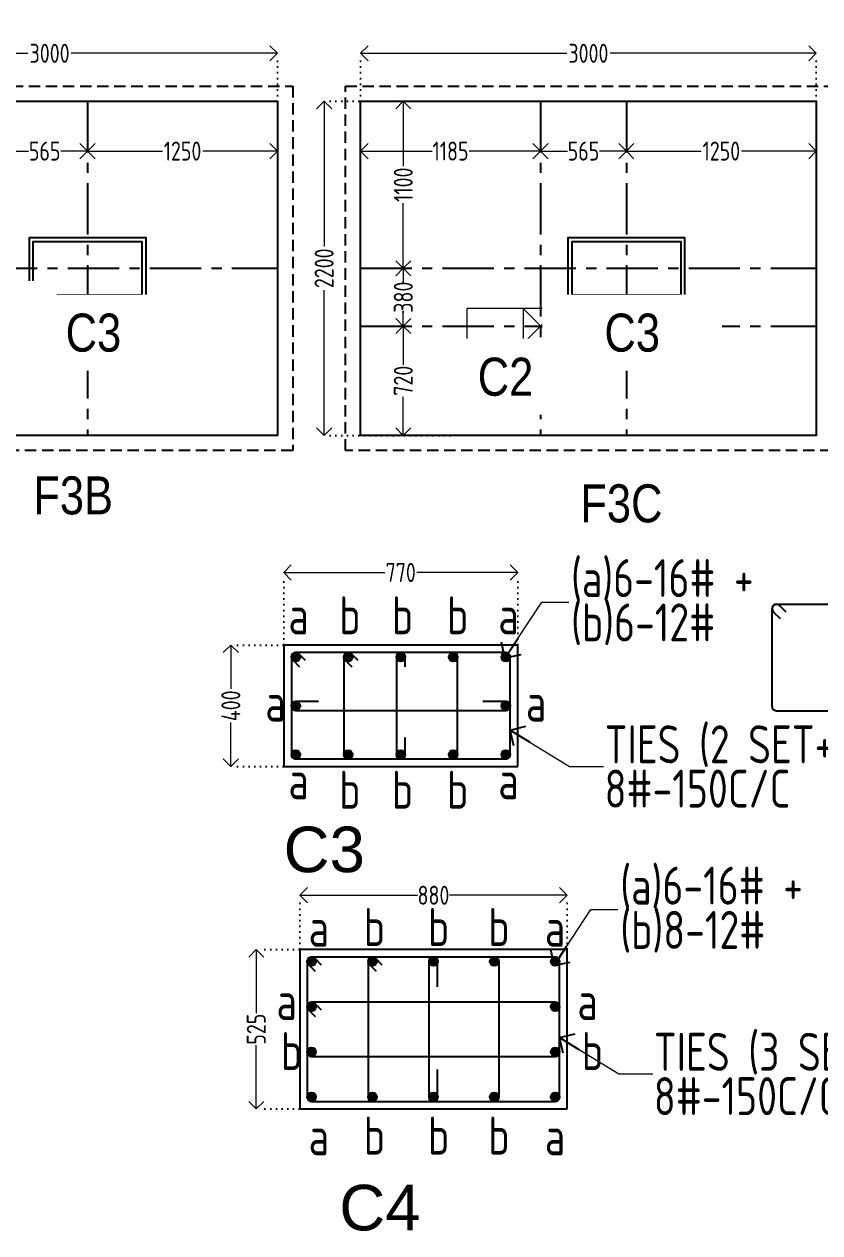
# Model space of a CAD drawing. Header units: inches. Extents: x -605 to 2991212, y -2872845 to 0.
# Drawn here: x 2389849 to 2400323, y -2144953 to -2129042 of the extents above; entities that cross this region are included whole.
import ezdxf
from ezdxf import colors
from ezdxf.entities.mleader import LeaderData, LeaderLine
from ezdxf.math import Vec2, Vec3

# ---------------------------------------------------------------- set-up
doc = ezdxf.new("R2010")
doc.units = ezdxf.units.IN
doc.header["$LTSCALE"] = 600
doc.header["$MEASUREMENT"] = 0
for name, pattern in [('CENTER', [2, 1.25, -0.25, 0.25, -0.25]), ('DASHED2', [0.375, 0.25, -0.125]), ('DOT2', [0.125, 0, -0.125])]:
    doc.linetypes.add(name, pattern=pattern)
for name, color, linetype, lineweight in [('PV_TEXT_ROMANS', 7, 'Continuous', 0), ('rDIMension', 1, 'Continuous', 18), ('rRCC 2', 40, 'Continuous', 15), ('rREINF 1', 1, 'Continuous', 25), ('rREINF 2', 4, 'Continuous', 25)]:
    doc.layers.add(name, color=color, linetype=linetype, lineweight=lineweight)
doc.layers.add('SnT-CENTER2', color=8, linetype='CENTER')
doc.styles.add('DIM', font='geniso.shx', dxfattribs={"width": 0.85})
doc.styles.add('J.P', font='ARIALN.TTF')
doc.styles.get("Standard").update_dxf_attribs({"font": 'arial.ttf'})
doc.styles.add('TEXT3', font='geniso.shx')
doc.dimstyles.new('ST-150', dxfattribs={"dimscale": 75, "dimtxt": 3, "dimasz": 2, "dimexe": 0.18, "dimexo": 0.0625, "dimgap": 0.2, "dimtad": 0, "dimdec": 0, "dimlfac": 2, "dimzin": 0, "dimdsep": 46, "dimtxsty": 'DIM', "dimblk": 'OPEN90', "dimcen": 0.09, "dimclrd": 256, "dimclrt": 7, "dimadec": 0, "dimazin": 0, "dimtfac": 1, "dimtdec": 0, "dimtofl": 0, "dimtmove": 0, "dimatfit": 3, "dimldrblk": 'OPEN90', "dimfxl": 1, "dimtolj": 1, "dimtzin": 0, "dimlwd": -1, "dimarcsym": 0})
doc.dimstyles.new('ST-25', dxfattribs={"dimscale": 100, "dimtxt": 2.5, "dimasz": 2, "dimexe": 0.18, "dimexo": 0.0625, "dimgap": 0.2, "dimtad": 0, "dimdec": 0, "dimlfac": 0.25, "dimzin": 0, "dimdsep": 46, "dimtxsty": 'DIM', "dimblk": 'OPEN90', "dimcen": 0.09, "dimclrd": 256, "dimclrt": 7, "dimadec": 0, "dimazin": 0, "dimtfac": 1, "dimtdec": 0, "dimtofl": 0, "dimtmove": 0, "dimatfit": 3, "dimldrblk": 'OPEN90', "dimfxl": 1, "dimtolj": 1, "dimtzin": 0, "dimlwd": -1, "dimarcsym": 0})
doc.dimstyles.new('ST-50', dxfattribs={"dimscale": 100, "dimtxt": 2.5, "dimasz": 2, "dimexe": 0.18, "dimexo": 0.0625, "dimgap": 0.2, "dimtad": 0, "dimdec": 0, "dimlfac": 0.5, "dimzin": 0, "dimdsep": 46, "dimtxsty": 'DIM', "dimblk": 'OPEN90', "dimcen": 0.09, "dimclrd": 256, "dimclrt": 7, "dimadec": 0, "dimazin": 0, "dimtfac": 1, "dimtdec": 0, "dimtofl": 0, "dimtmove": 0, "dimatfit": 3, "dimldrblk": 'OPEN90', "dimfxl": 1, "dimtolj": 1, "dimtzin": 0, "dimlwd": -1, "dimarcsym": 0})

# ---------------------------------------------------------------- blocks, each defined once
blk = doc.blocks.new('_Open90')
at = {"color": 0, "linetype": 'ByBlock', "lineweight": -2}
for p, q in [((0, 0), (-1, 0)), ((-0.5, 0.5), (0, 0)), ((0, 0), (-0.5, -0.5))]:
    blk.add_line(p, q, dxfattribs=at)
blk = doc.blocks.new('*D436')
at = {"layer": 'Defpoints', "color": 0, "linetype": 'ByBlock'}
for p in [(2389554, -2130419), (2390684, -2130713), (2390684, -2130713)]:
    blk.add_point(p, dxfattribs=at)
at = {"layer": 'rDIMension', "color": 0, "linetype": 'DOT2', "lineweight": -2}
for p, q in [((2389554, -2130425), (2389554, -2130731)), ((2390684, -2130720), (2390684, -2130731))]:
    blk.add_line(p, q, dxfattribs=at)
at = {"layer": 'rDIMension', "linetype": 'ByBlock'}
for p, q in [((2389754, -2130713), (2389908, -2130713)), ((2390484, -2130713), (2390331, -2130713))]:
    blk.add_line(p, q, dxfattribs=at)
at = {"layer": 'rDIMension', "linetype": 'ByBlock', "xscale": 200, "yscale": 200, "zscale": 200, "rotation": 180}
blk.add_blockref('_Open90', (2389554, -2130713), dxfattribs=at)
at = {"layer": 'rDIMension', "linetype": 'ByBlock', "xscale": 200, "yscale": 200, "zscale": 200}
blk.add_blockref('_Open90', (2390684, -2130713), dxfattribs=at)
at = {"layer": 'rDIMension', "color": 7, "linetype": 'ByBlock', "insert": (2390119, -2130713), "char_height": 250, "attachment_point": 5, "style": 'DIM'}
blk.add_mtext('\\A1;565', dxfattribs=at)
blk = doc.blocks.new('*D437')
at = {"layer": 'Defpoints', "color": 0, "linetype": 'ByBlock'}
for p in [(2390684, -2130713), (2393184, -2130713), (2393184, -2130713)]:
    blk.add_point(p, dxfattribs=at)
at = {"layer": 'rDIMension', "color": 0, "linetype": 'DOT2', "lineweight": -2}
for p, q in [((2390684, -2130707), (2390684, -2130695)), ((2393184, -2130707), (2393184, -2130695))]:
    blk.add_line(p, q, dxfattribs=at)
at = {"layer": 'rDIMension', "linetype": 'ByBlock'}
for p, q in [((2390884, -2130713), (2391670, -2130713)), ((2392984, -2130713), (2392199, -2130713))]:
    blk.add_line(p, q, dxfattribs=at)
at = {"layer": 'rDIMension', "linetype": 'ByBlock', "xscale": 200, "yscale": 200, "zscale": 200, "rotation": 180}
blk.add_blockref('_Open90', (2390684, -2130713), dxfattribs=at)
at = {"layer": 'rDIMension', "linetype": 'ByBlock', "xscale": 200, "yscale": 200, "zscale": 200}
blk.add_blockref('_Open90', (2393184, -2130713), dxfattribs=at)
at = {"layer": 'rDIMension', "color": 7, "linetype": 'ByBlock', "insert": (2391934, -2130713), "char_height": 250, "attachment_point": 5, "style": 'DIM'}
blk.add_mtext('\\A1;1250', dxfattribs=at)
blk = doc.blocks.new('*D440')
at = {"layer": 'Defpoints', "color": 0, "linetype": 'ByBlock'}
for p in [(2394277, -2130419), (2396647, -2130419), (2396647, -2130713)]:
    blk.add_point(p, dxfattribs=at)
at = {"layer": 'rDIMension', "color": 0, "linetype": 'DOT2', "lineweight": -2}
for p, q in [((2394277, -2130425), (2394277, -2130731)), ((2396647, -2130425), (2396647, -2130731))]:
    blk.add_line(p, q, dxfattribs=at)
at = {"layer": 'rDIMension', "linetype": 'ByBlock'}
for p, q in [((2394477, -2130713), (2395219, -2130713)), ((2396447, -2130713), (2395705, -2130713))]:
    blk.add_line(p, q, dxfattribs=at)
at = {"layer": 'rDIMension', "linetype": 'ByBlock', "xscale": 200, "yscale": 200, "zscale": 200, "rotation": 180}
blk.add_blockref('_Open90', (2394277, -2130713), dxfattribs=at)
at = {"layer": 'rDIMension', "linetype": 'ByBlock', "xscale": 200, "yscale": 200, "zscale": 200}
blk.add_blockref('_Open90', (2396647, -2130713), dxfattribs=at)
at = {"layer": 'rDIMension', "color": 7, "linetype": 'ByBlock', "insert": (2395462, -2130713), "char_height": 250, "attachment_point": 5, "style": 'DIM'}
blk.add_mtext('\\A1;1185', dxfattribs=at)
blk = doc.blocks.new('*D441')
at = {"layer": 'Defpoints', "color": 0, "linetype": 'ByBlock'}
for p in [(2396647, -2130419), (2397777, -2130713), (2397777, -2130713)]:
    blk.add_point(p, dxfattribs=at)
at = {"layer": 'rDIMension', "color": 0, "linetype": 'DOT2', "lineweight": -2}
for p, q in [((2396647, -2130425), (2396647, -2130731)), ((2397777, -2130720), (2397777, -2130731))]:
    blk.add_line(p, q, dxfattribs=at)
at = {"layer": 'rDIMension', "linetype": 'ByBlock'}
for p, q in [((2396847, -2130713), (2397001, -2130713)), ((2397577, -2130713), (2397423, -2130713))]:
    blk.add_line(p, q, dxfattribs=at)
at = {"layer": 'rDIMension', "linetype": 'ByBlock', "xscale": 200, "yscale": 200, "zscale": 200, "rotation": 180}
blk.add_blockref('_Open90', (2396647, -2130713), dxfattribs=at)
at = {"layer": 'rDIMension', "linetype": 'ByBlock', "xscale": 200, "yscale": 200, "zscale": 200}
blk.add_blockref('_Open90', (2397777, -2130713), dxfattribs=at)
at = {"layer": 'rDIMension', "color": 7, "linetype": 'ByBlock', "insert": (2397212, -2130713), "char_height": 250, "attachment_point": 5, "style": 'DIM'}
blk.add_mtext('\\A1;565', dxfattribs=at)
blk = doc.blocks.new('*D442')
at = {"layer": 'Defpoints', "color": 0, "linetype": 'ByBlock'}
for p in [(2397777, -2130713), (2400277, -2130713), (2400277, -2130713)]:
    blk.add_point(p, dxfattribs=at)
at = {"layer": 'rDIMension', "color": 0, "linetype": 'DOT2', "lineweight": -2}
for p, q in [((2397777, -2130707), (2397777, -2130695)), ((2400277, -2130707), (2400277, -2130695))]:
    blk.add_line(p, q, dxfattribs=at)
at = {"layer": 'rDIMension', "linetype": 'ByBlock'}
for p, q in [((2397977, -2130713), (2398763, -2130713)), ((2400077, -2130713), (2399292, -2130713))]:
    blk.add_line(p, q, dxfattribs=at)
at = {"layer": 'rDIMension', "linetype": 'ByBlock', "xscale": 200, "yscale": 200, "zscale": 200, "rotation": 180}
blk.add_blockref('_Open90', (2397777, -2130713), dxfattribs=at)
at = {"layer": 'rDIMension', "linetype": 'ByBlock', "xscale": 200, "yscale": 200, "zscale": 200}
blk.add_blockref('_Open90', (2400277, -2130713), dxfattribs=at)
at = {"layer": 'rDIMension', "color": 7, "linetype": 'ByBlock', "insert": (2399027, -2130713), "char_height": 250, "attachment_point": 5, "style": 'DIM'}
blk.add_mtext('\\A1;1250', dxfattribs=at)
blk = doc.blocks.new('*D443')
at = {"layer": 'Defpoints', "color": 0, "linetype": 'ByBlock'}
for p in [(2394727, -2130056), (2394727, -2132256), (2394840, -2132256)]:
    blk.add_point(p, dxfattribs=at)
at = {"layer": 'rDIMension', "color": 0, "linetype": 'DOT2', "lineweight": -2}
for p, q in [((2394733, -2130056), (2394858, -2130056)), ((2394733, -2132256), (2394858, -2132256))]:
    blk.add_line(p, q, dxfattribs=at)
at = {"layer": 'rDIMension', "linetype": 'ByBlock'}
for p, q in [((2394840, -2130256), (2394840, -2130913)), ((2394840, -2132056), (2394840, -2131400))]:
    blk.add_line(p, q, dxfattribs=at)
at = {"layer": 'rDIMension', "linetype": 'ByBlock', "xscale": 200, "yscale": 200, "zscale": 200}
for p, rotation in [((2394840, -2130056), 90), ((2394840, -2132256), 270)]:
    blk.add_blockref('_Open90', p, dxfattribs=dict(at, rotation=rotation))
at = {"layer": 'rDIMension', "color": 7, "linetype": 'ByBlock', "insert": (2394840, -2131156), "char_height": 250, "attachment_point": 5, "rotation": 90, "style": 'DIM'}
blk.add_mtext('\\A1;1100', dxfattribs=at)
blk = doc.blocks.new('*D444')
at = {"layer": 'Defpoints', "color": 0, "linetype": 'ByBlock'}
for p in [(2394727, -2132256), (2394840, -2133016), (2394840, -2133016)]:
    blk.add_point(p, dxfattribs=at)
at = {"layer": 'rDIMension', "color": 0, "linetype": 'DOT2', "lineweight": -2}
for p, q in [((2394733, -2132256), (2394858, -2132256)), ((2394846, -2133016), (2394858, -2133016))]:
    blk.add_line(p, q, dxfattribs=at)
at = {"layer": 'rDIMension', "linetype": 'ByBlock'}
for p, q in [((2394840, -2132456), (2394840, -2132425)), ((2394840, -2132816), (2394840, -2132848))]:
    blk.add_line(p, q, dxfattribs=at)
at = {"layer": 'rDIMension', "linetype": 'ByBlock', "xscale": 200, "yscale": 200, "zscale": 200}
for p, rotation in [((2394840, -2132256), 90), ((2394840, -2133016), 270)]:
    blk.add_blockref('_Open90', p, dxfattribs=dict(at, rotation=rotation))
at = {"layer": 'rDIMension', "color": 7, "linetype": 'ByBlock', "insert": (2394840, -2132636), "char_height": 250, "attachment_point": 5, "rotation": 90, "style": 'DIM'}
blk.add_mtext('\\A1;380', dxfattribs=at)
blk = doc.blocks.new('*D445')
at = {"layer": 'Defpoints', "color": 0, "linetype": 'ByBlock'}
for p in [(2394840, -2133016), (2394840, -2134456), (2394850, -2134456)]:
    blk.add_point(p, dxfattribs=at)
at = {"layer": 'rDIMension', "color": 0, "linetype": 'DOT2', "lineweight": -2}
for p, q in [((2394834, -2133016), (2394822, -2133016)), ((2394844, -2134456), (2394822, -2134456))]:
    blk.add_line(p, q, dxfattribs=at)
at = {"layer": 'rDIMension', "linetype": 'ByBlock'}
for p, q in [((2394840, -2133216), (2394840, -2133525)), ((2394840, -2134256), (2394840, -2133948))]:
    blk.add_line(p, q, dxfattribs=at)
at = {"layer": 'rDIMension', "linetype": 'ByBlock', "xscale": 200, "yscale": 200, "zscale": 200}
for p, rotation in [((2394840, -2133016), 90), ((2394840, -2134456), 270)]:
    blk.add_blockref('_Open90', p, dxfattribs=dict(at, rotation=rotation))
at = {"layer": 'rDIMension', "color": 7, "linetype": 'ByBlock', "insert": (2394840, -2133736), "char_height": 250, "attachment_point": 5, "rotation": 90, "style": 'DIM'}
blk.add_mtext('\\A1;720', dxfattribs=at)
blk = doc.blocks.new('*D495')
at = {"layer": 'Defpoints', "color": 0, "linetype": 'ByBlock'}
for p in [(2393266, -2136260), (2393266, -2137215), (2396346, -2137215)]:
    blk.add_point(p, dxfattribs=at)
at = {"layer": 'rDIMension', "color": 0, "linetype": 'DOT2', "lineweight": -2}
for p, q in [((2393266, -2137209), (2393266, -2136242)), ((2396346, -2137209), (2396346, -2136242))]:
    blk.add_line(p, q, dxfattribs=at)
at = {"layer": 'rDIMension'}
for p, q in [((2393466, -2136260), (2394595, -2136260)), ((2396146, -2136260), (2395018, -2136260))]:
    blk.add_line(p, q, dxfattribs=at)
at = {"layer": 'rDIMension', "linetype": 'ByBlock', "xscale": 200, "yscale": 200, "zscale": 200, "rotation": 180}
blk.add_blockref('_Open90', (2393266, -2136260), dxfattribs=at)
at = {"layer": 'rDIMension', "linetype": 'ByBlock', "xscale": 200, "yscale": 200, "zscale": 200}
blk.add_blockref('_Open90', (2396346, -2136260), dxfattribs=at)
at = {"layer": 'rDIMension', "color": 7, "linetype": 'ByBlock', "insert": (2394806, -2136260), "char_height": 250, "attachment_point": 5, "style": 'DIM'}
blk.add_mtext('\\A1;770', dxfattribs=at)
blk = doc.blocks.new('*D496')
at = {"layer": 'Defpoints', "color": 0, "linetype": 'ByBlock'}
for p in [(2393266, -2137215), (2392570, -2138815), (2393266, -2138815)]:
    blk.add_point(p, dxfattribs=at)
at = {"layer": 'rDIMension', "color": 0, "linetype": 'DOT2', "lineweight": -2}
for p, q in [((2393260, -2137215), (2392552, -2137215)), ((2393260, -2138815), (2392552, -2138815))]:
    blk.add_line(p, q, dxfattribs=at)
at = {"layer": 'rDIMension'}
for p, q in [((2392570, -2137415), (2392570, -2137793)), ((2392570, -2138615), (2392570, -2138237))]:
    blk.add_line(p, q, dxfattribs=at)
at = {"layer": 'rDIMension', "linetype": 'ByBlock', "xscale": 200, "yscale": 200, "zscale": 200}
for p, rotation in [((2392570, -2137215), 90), ((2392570, -2138815), 270)]:
    blk.add_blockref('_Open90', p, dxfattribs=dict(at, rotation=rotation))
at = {"layer": 'rDIMension', "color": 7, "linetype": 'ByBlock', "insert": (2392570, -2138015), "char_height": 250, "attachment_point": 5, "rotation": 90, "style": 'DIM'}
blk.add_mtext('\\A1;400', dxfattribs=at)
blk = doc.blocks.new('*D497')
at = {"layer": 'Defpoints', "color": 0, "linetype": 'ByBlock'}
for p in [(2396997, -2140509), (2393477, -2141222), (2396997, -2141222)]:
    blk.add_point(p, dxfattribs=at)
at = {"layer": 'rDIMension', "color": 0, "linetype": 'DOT2', "lineweight": -2}
for p, q in [((2393477, -2141216), (2393477, -2140491)), ((2396997, -2141216), (2396997, -2140491))]:
    blk.add_line(p, q, dxfattribs=at)
at = {"layer": 'rDIMension'}
for p, q in [((2393677, -2140509), (2395025, -2140509)), ((2396797, -2140509), (2395448, -2140509))]:
    blk.add_line(p, q, dxfattribs=at)
at = {"layer": 'rDIMension', "linetype": 'ByBlock', "xscale": 200, "yscale": 200, "zscale": 200, "rotation": 180}
blk.add_blockref('_Open90', (2393477, -2140509), dxfattribs=at)
at = {"layer": 'rDIMension', "linetype": 'ByBlock', "xscale": 200, "yscale": 200, "zscale": 200}
blk.add_blockref('_Open90', (2396997, -2140509), dxfattribs=at)
at = {"layer": 'rDIMension', "color": 7, "linetype": 'ByBlock', "insert": (2395237, -2140509), "char_height": 250, "attachment_point": 5, "style": 'DIM'}
blk.add_mtext('\\A1;880', dxfattribs=at)
blk = doc.blocks.new('*D498')
at = {"layer": 'Defpoints', "color": 0, "linetype": 'ByBlock'}
for p in [(2393477, -2141222), (2392905, -2143322), (2393477, -2143322)]:
    blk.add_point(p, dxfattribs=at)
at = {"layer": 'rDIMension', "color": 0, "linetype": 'DOT2', "lineweight": -2}
for p, q in [((2393470, -2141222), (2392887, -2141222)), ((2393470, -2143322), (2392887, -2143322))]:
    blk.add_line(p, q, dxfattribs=at)
at = {"layer": 'rDIMension'}
for p, q in [((2392905, -2141422), (2392905, -2142061)), ((2392905, -2143122), (2392905, -2142483))]:
    blk.add_line(p, q, dxfattribs=at)
at = {"layer": 'rDIMension', "linetype": 'ByBlock', "xscale": 200, "yscale": 200, "zscale": 200}
for p, rotation in [((2392905, -2141222), 90), ((2392905, -2143322), 270)]:
    blk.add_blockref('_Open90', p, dxfattribs=dict(at, rotation=rotation))
at = {"layer": 'rDIMension', "color": 7, "linetype": 'ByBlock', "insert": (2392905, -2142272), "char_height": 250, "attachment_point": 5, "rotation": 90, "style": 'DIM'}
blk.add_mtext('\\A1;525', dxfattribs=at)
blk = doc.blocks.new('*D524')
at = {"layer": 'Defpoints', "color": 0, "linetype": 'ByBlock'}
for p in [(2393184, -2129426), (2387184, -2130212), (2393184, -2130212)]:
    blk.add_point(p, dxfattribs=at)
at = {"layer": 'rDIMension', "color": 0, "linetype": 'DOT2', "lineweight": -2}
for p, q in [((2387184, -2130206), (2387184, -2129408)), ((2393184, -2130206), (2393184, -2129408))]:
    blk.add_line(p, q, dxfattribs=at)
at = {"layer": 'rDIMension', "linetype": 'ByBlock'}
for p, q in [((2387384, -2129426), (2389899, -2129426)), ((2392984, -2129426), (2390470, -2129426))]:
    blk.add_line(p, q, dxfattribs=at)
at = {"layer": 'rDIMension', "linetype": 'ByBlock', "xscale": 200, "yscale": 200, "zscale": 200, "rotation": 180}
blk.add_blockref('_Open90', (2387184, -2129426), dxfattribs=at)
at = {"layer": 'rDIMension', "linetype": 'ByBlock', "xscale": 200, "yscale": 200, "zscale": 200}
blk.add_blockref('_Open90', (2393184, -2129426), dxfattribs=at)
at = {"layer": 'rDIMension', "color": 7, "linetype": 'ByBlock', "insert": (2390184, -2129426), "char_height": 250, "attachment_point": 5, "style": 'DIM'}
blk.add_mtext('\\A1;3000', dxfattribs=at)
blk = doc.blocks.new('*D526')
at = {"layer": 'Defpoints', "color": 0, "linetype": 'ByBlock'}
for p in [(2400277, -2129426), (2394277, -2130212), (2400277, -2130212)]:
    blk.add_point(p, dxfattribs=at)
at = {"layer": 'rDIMension', "color": 0, "linetype": 'DOT2', "lineweight": -2}
for p, q in [((2394277, -2130206), (2394277, -2129408)), ((2400277, -2130206), (2400277, -2129408))]:
    blk.add_line(p, q, dxfattribs=at)
at = {"layer": 'rDIMension', "linetype": 'ByBlock'}
for p, q in [((2394477, -2129426), (2396991, -2129426)), ((2400077, -2129426), (2397563, -2129426))]:
    blk.add_line(p, q, dxfattribs=at)
at = {"layer": 'rDIMension', "linetype": 'ByBlock', "xscale": 200, "yscale": 200, "zscale": 200, "rotation": 180}
blk.add_blockref('_Open90', (2394277, -2129426), dxfattribs=at)
at = {"layer": 'rDIMension', "linetype": 'ByBlock', "xscale": 200, "yscale": 200, "zscale": 200}
blk.add_blockref('_Open90', (2400277, -2129426), dxfattribs=at)
at = {"layer": 'rDIMension', "color": 7, "linetype": 'ByBlock', "insert": (2397277, -2129426), "char_height": 250, "attachment_point": 5, "style": 'DIM'}
blk.add_mtext('\\A1;3000', dxfattribs=at)
blk = doc.blocks.new('*D527')
at = {"layer": 'Defpoints', "color": 0, "linetype": 'ByBlock'}
for p in [(2395462, -2130056), (2393798, -2134456), (2395462, -2134456)]:
    blk.add_point(p, dxfattribs=at)
at = {"layer": 'rDIMension', "color": 0, "linetype": 'DOT2', "lineweight": -2}
for p, q in [((2395456, -2130056), (2393780, -2130056)), ((2395456, -2134456), (2393780, -2134456))]:
    blk.add_line(p, q, dxfattribs=at)
at = {"layer": 'rDIMension', "linetype": 'ByBlock'}
for p, q in [((2393798, -2130256), (2393798, -2131971)), ((2393798, -2134256), (2393798, -2132542))]:
    blk.add_line(p, q, dxfattribs=at)
at = {"layer": 'rDIMension', "linetype": 'ByBlock', "xscale": 200, "yscale": 200, "zscale": 200}
for p, rotation in [((2393798, -2130056), 90), ((2393798, -2134456), 270)]:
    blk.add_blockref('_Open90', p, dxfattribs=dict(at, rotation=rotation))
at = {"layer": 'rDIMension', "color": 7, "linetype": 'ByBlock', "insert": (2393798, -2132256), "char_height": 250, "attachment_point": 5, "rotation": 90, "style": 'DIM'}
blk.add_mtext('\\A1;2200', dxfattribs=at)
blk = doc.blocks.new('_DotBlank')
at = {"color": 0, "linetype": 'ByBlock', "lineweight": -2}
blk.add_line((-0.5, 0), (-1, 0), dxfattribs=at)
blk.add_circle((0, 0), 0.5, dxfattribs=at)

msp = doc.modelspace()

# ---------------------------------------------------------------- hatches: boundary and pattern name
at = {"layer": 'rREINF 2'}
h = msp.add_hatch(color=256, dxfattribs=at)
h.dxf.hatch_style = 1
h.paths.add_polyline_path([(2393481.6, -2137372.5, 1), (2393366.3, -2137372.5, 1)])
h = msp.add_hatch(color=256, dxfattribs=at)
h.dxf.hatch_style = 1
h.paths.add_polyline_path([(2394172.9, -2137372.5, 1), (2394057.6, -2137372.5, 1)])
h = msp.add_hatch(color=256, dxfattribs=at)
h.dxf.hatch_style = 1
h.paths.add_polyline_path([(2394864.1, -2137372.5, 1), (2394748.8, -2137372.5, 1)])
h = msp.add_hatch(color=256, dxfattribs=at)
h.dxf.hatch_style = 1
h.paths.add_polyline_path([(2395555.2, -2137372.5, 1), (2395439.9, -2137372.5, 1)])
h = msp.add_hatch(color=256, dxfattribs=at)
h.dxf.hatch_style = 1
h.paths.add_polyline_path([(2396246.3, -2137372.5, 1), (2396131, -2137372.5, 1)])
h = msp.add_hatch(color=256, dxfattribs=at)
h.dxf.hatch_style = 1
h.paths.add_polyline_path([(2393481.6, -2138014.8, -1), (2393366.3, -2138014.8, -1)])
h = msp.add_hatch(color=256, dxfattribs=at)
h.dxf.hatch_style = 1
h.paths.add_polyline_path([(2396246.3, -2138012.5, 1), (2396131, -2138012.5, 1)])
h = msp.add_hatch(color=256, dxfattribs=at)
h.dxf.hatch_style = 1
h.paths.add_polyline_path([(2393481.6, -2138657.2, -1), (2393366.3, -2138657.2, -1)])
h = msp.add_hatch(color=256, dxfattribs=at)
h.dxf.hatch_style = 1
h.paths.add_polyline_path([(2394172.9, -2138657.2, -1), (2394057.6, -2138657.2, -1)])
h = msp.add_hatch(color=256, dxfattribs=at)
h.dxf.hatch_style = 1
h.paths.add_polyline_path([(2394864.1, -2138657.2, -1), (2394748.8, -2138657.2, -1)])
h = msp.add_hatch(color=256, dxfattribs=at)
h.dxf.hatch_style = 1
h.paths.add_polyline_path([(2395555.2, -2138657.2, -1), (2395439.9, -2138657.2, -1)])
h = msp.add_hatch(color=256, dxfattribs=at)
h.dxf.hatch_style = 1
h.paths.add_polyline_path([(2396246.3, -2138657.2, -1), (2396131, -2138657.2, -1)])
h = msp.add_hatch(color=256, dxfattribs=at)
h.dxf.hatch_style = 1
h.paths.add_polyline_path([(2393690.3, -2141380.9, 1), (2393575, -2141380.9, 1)])
h = msp.add_hatch(color=256, dxfattribs=at)
h.dxf.hatch_style = 1
h.paths.add_polyline_path([(2394493.1, -2141379.7, 1), (2394377.8, -2141379.7, 1)])
h = msp.add_hatch(color=256, dxfattribs=at)
h.dxf.hatch_style = 1
h.paths.add_polyline_path([(2395294.2, -2141379.7, 1), (2395178.9, -2141379.7, 1)])
h = msp.add_hatch(color=256, dxfattribs=at)
h.dxf.hatch_style = 1
h.paths.add_polyline_path([(2396095.4, -2141380.3, 1), (2395980.1, -2141380.3, 1)])
h = msp.add_hatch(color=256, dxfattribs=at)
h.dxf.hatch_style = 1
h.paths.add_polyline_path([(2396896.6, -2141380.9, 1), (2396781.3, -2141380.9, 1)])
h = msp.add_hatch(color=256, dxfattribs=at)
h.dxf.hatch_style = 1
h.paths.add_polyline_path([(2393690.3, -2141975.6, 1), (2393575, -2141975.6, 1)])
h = msp.add_hatch(color=256, dxfattribs=at)
h.dxf.hatch_style = 1
h.paths.add_polyline_path([(2396782.9, -2141975.6, -1), (2396898.2, -2141975.6, -1)])
h = msp.add_hatch(color=256, dxfattribs=at)
h.dxf.hatch_style = 1
h.paths.add_polyline_path([(2393690.3, -2142570.3, 1), (2393575, -2142570.3, 1)])
h = msp.add_hatch(color=256, dxfattribs=at)
h.dxf.hatch_style = 1
h.paths.add_polyline_path([(2396782.9, -2142570.3, -1), (2396898.2, -2142570.3, -1)])
h = msp.add_hatch(color=256, dxfattribs=at)
h.dxf.hatch_style = 1
h.paths.add_polyline_path([(2393690.3, -2143165, 1), (2393575, -2143165, 1)])
h = msp.add_hatch(color=256, dxfattribs=at)
h.dxf.hatch_style = 1
h.paths.add_polyline_path([(2394493.1, -2143163.8, 1), (2394377.8, -2143163.8, 1)])
h = msp.add_hatch(color=256, dxfattribs=at)
h.dxf.hatch_style = 1
h.paths.add_polyline_path([(2395294.2, -2143163.8, 1), (2395178.9, -2143163.8, 1)])
h = msp.add_hatch(color=256, dxfattribs=at)
h.dxf.hatch_style = 1
h.paths.add_polyline_path([(2396095.4, -2143164.4, 1), (2395980.1, -2143164.4, 1)])
h = msp.add_hatch(color=256, dxfattribs=at)
h.dxf.hatch_style = 1
h.paths.add_polyline_path([(2396896.6, -2143165, 1), (2396781.3, -2143165, 1)])

# ---------------------------------------------------------------- linework, layer by layer
at = {"color": 7, "linetype": 'DASHED2'}
for points in [[(2386984.3, -2129856.3), (2393384.3, -2129856.3), (2393384.3, -2134656.3), (2386984.3, -2134656.3)], [(2394077.1, -2129856.3), (2400477.1, -2129856.3), (2400477.1, -2134656.3), (2394077.1, -2134656.3)]]:
    msp.add_lwpolyline(points, close=True, dxfattribs=at)
at = {"color": 1, "linetype": 'ByBlock'}
for points in [[(2387184.3, -2130056.3), (2393184.3, -2130056.3), (2393184.3, -2134456.3), (2387184.3, -2134456.3)], [(2394277.1, -2130056.3), (2400277.1, -2130056.3), (2400277.1, -2134456.3), (2394277.1, -2134456.3)]]:
    msp.add_lwpolyline(points, close=True, dxfattribs=at)
at = {"color": 6, "linetype": 'ByBlock'}
for points in [[(2391454.3, -2132656.3), (2391454.3, -2131856.3), (2389914.3, -2131856.3), (2389914.3, -2132656.3)], [(2398547.1, -2132656.3), (2398547.1, -2131856.3), (2397007.1, -2131856.3), (2397007.1, -2132656.3)], [(2396346.3, -2138814.8), (2396346.3, -2137214.8), (2393266.3, -2137214.8), (2393266.3, -2138814.8)], [(2396996.6, -2143322.1), (2396996.6, -2141222.1), (2393476.6, -2141222.1), (2393476.6, -2143322.1)]]:
    msp.add_lwpolyline(points, close=True, dxfattribs=at)
at = {"color": 3, "linetype": 'ByBlock'}
for points in [[(2391404.3, -2132606.3), (2391404.3, -2131906.3), (2389964.3, -2131906.3), (2389964.3, -2132606.3)], [(2398497.1, -2132606.3), (2398497.1, -2131906.3), (2397057.1, -2131906.3), (2397057.1, -2132606.3)]]:
    msp.add_lwpolyline(points, close=True, dxfattribs=at)
at = {"layer": 'rRCC 2', "color": 6}
for p, q in [((2396877.1, -2132786.3), (2396417.1, -2133246.3)), ((2396877.1, -2133246.3), (2396417.1, -2132786.3))]:
    msp.add_line(p, q, dxfattribs=at)
for points in [[(2396877.1, -2133246.3), (2396877.1, -2132786.3), (2395677.1, -2132786.3), (2395677.1, -2133246.3)], [(2396877.1, -2132786.3), (2396417.1, -2132786.3), (2396417.1, -2133246.3), (2396877.1, -2133246.3)]]:
    msp.add_lwpolyline(points, close=True, dxfattribs=at)
at = {"layer": 'rREINF 1'}
for points in [[(2402572.5, -2138019.5), (2402572.5, -2136739.5, 0.4142136), (2402512.5, -2136679.5), (2399752.5, -2136679.5, 0.4142136), (2399692.5, -2136739.5), (2399692.5, -2138019.5, 0.4142136), (2399752.5, -2138079.5), (2402512.5, -2138079.5, 0.4142136)], [(2396246.3, -2138654.8), (2396246.3, -2137374.8, 0.4142136), (2396186.3, -2137314.8), (2393426.3, -2137314.8, 0.4142136), (2393366.3, -2137374.8), (2393366.3, -2138654.8, 0.4142136), (2393426.3, -2138714.8), (2396186.3, -2138714.8, 0.4142136)], [(2395555.2, -2138654.8), (2395555.2, -2137374.8, 0.4142136), (2395495.2, -2137314.8), (2394116.2, -2137314.8, 0.4142136), (2394056.2, -2137374.8), (2394056.2, -2138654.8, 0.4142136), (2394116.2, -2138714.8), (2395495.2, -2138714.8, 0.4142136)], [(2396896.6, -2143162.1), (2396896.6, -2141382.1, 0.4142136), (2396836.6, -2141322.1), (2393636.6, -2141322.1, 0.4142136), (2393576.6, -2141382.1), (2393576.6, -2143162.1, 0.4142136), (2393636.6, -2143222.1), (2396836.6, -2143222.1, 0.4142136)], [(2396100.3, -2143162.1), (2396100.3, -2141382.1, 0.4142136), (2396040.3, -2141322.1), (2394436.1, -2141322.1, 0.4142136), (2394376.1, -2141382.1), (2394376.1, -2143162.1, 0.4142136), (2394436.1, -2143222.1), (2396040.3, -2143222.1, 0.4142136)], [(2396896.6, -2142571.8), (2396896.6, -2141977.8, 0.4142136), (2396836.6, -2141917.8), (2393636.6, -2141917.8, 0.4142136), (2393576.6, -2141977.8), (2393576.6, -2142571.8, 0.4142136), (2393636.6, -2142631.8), (2396836.6, -2142631.8, 0.4142136)]]:
    msp.add_lwpolyline(points, format="xyb", close=True, dxfattribs=at)
for points in [[(2399880.6, -2136783.3), (2399792.5, -2136695.2, 1), (2399711, -2136776.8), (2399799.1, -2136864.9)], [(2393554.5, -2137418.7), (2393466.3, -2137330.6, 1), (2393384.8, -2137412.1), (2393472.9, -2137500.3)], [(2394245.8, -2137419), (2394157.7, -2137330.8, 1), (2394076.1, -2137412.4), (2394164.2, -2137500.5)], [(2394864.5, -2137501.2), (2394864.5, -2137371.4, 1), (2394749.2, -2137371.4), (2394749.2, -2138655.6, 1), (2394864.5, -2138655.6), (2394864.5, -2138431.7)], [(2393725, -2137959.6), (2393420.5, -2137959.6, 1), (2393420.5, -2138074.9), (2396193.2, -2138074.9, 1), (2396193.2, -2137959.6), (2395888.6, -2137959.6)], [(2393763.1, -2141427.1), (2393675, -2141339, 1), (2393593.5, -2141420.5), (2393681.6, -2141508.6)], [(2394562.7, -2141427.1), (2394474.6, -2141339, 1), (2394393, -2141420.5), (2394481.1, -2141508.6)], [(2395291.5, -2141712.3), (2395291.5, -2141378, 1), (2395176.2, -2141378), (2395176.2, -2143168.8, 1), (2395291.5, -2143168.8), (2395291.5, -2142803.6)], [(2393763.1, -2142022.8), (2393675, -2141934.6, 1), (2393593.5, -2142016.2), (2393681.6, -2142104.3)]]:
    msp.add_lwpolyline(points, format="xyb", dxfattribs=at)
at = {"layer": 'rREINF 2'}
for centre in [(2393424, -2137372.5), (2394115.2, -2137372.5), (2394806.5, -2137372.5), (2395497.6, -2137372.5), (2396188.6, -2137372.5), (2393424, -2138014.8), (2396188.6, -2138012.5), (2393424, -2138657.2), (2394115.2, -2138657.2), (2394806.5, -2138657.2), (2395497.6, -2138657.2), (2396188.6, -2138657.2), (2393632.6, -2141380.9), (2394435.4, -2141379.7), (2395236.6, -2141379.7), (2396037.8, -2141380.3), (2396838.9, -2141380.9), (2393632.6, -2141975.6), (2396840.5, -2141975.6), (2393632.6, -2142570.3), (2396840.5, -2142570.3), (2393632.6, -2143165), (2394435.4, -2143163.8), (2395236.6, -2143163.8), (2396037.8, -2143164.4), (2396838.9, -2143165)]:
    msp.add_circle(centre, 57.7, dxfattribs=at)
at = {"layer": 'SnT-CENTER2', "color": 8, "ltscale": 0.9}
for points in [[(2390684.3, -2130056.3), (2390684.3, -2134456.3)], [(2396647.1, -2130056.3), (2396647.1, -2134456.3)], [(2397777.1, -2130056.3), (2397777.1, -2134456.3)], [(2387184.3, -2132256.3), (2393184.3, -2132256.3)], [(2394277.1, -2132256.3), (2400277.1, -2132256.3)], [(2394277.1, -2133016.3), (2400277.1, -2133016.3)]]:
    msp.add_lwpolyline(points, dxfattribs=at)

# ---------------------------------------------------------------- texts
at = {"layer": 'PV_TEXT_ROMANS', "char_height": 500, "width": 1863.784, "attachment_point": 1, "style": 'J.P', "bg_fill": 2}
for s, insert in [('\\pxqc;F3B', (2389562.2, -2134995.3)), ('\\pxqc;F3C', (2396779, -2135099.9))]:
    msp.add_mtext(s, dxfattribs=dict(at, insert=insert))
at = {"layer": 'rDIMension', "color": 7, "char_height": 500, "width": 2863.587, "attachment_point": 4, "line_spacing_factor": 0.7, "style": 'DIM'}
for s, insert in [('\\A1;(a)6-16# +\\P(b)6-12# ', (2397048.3, -2136650.6)), ('\\A1;(a)6-16# +\\P(b)8-12# ', (2397696.2, -2140698.6))]:
    msp.add_mtext(s, dxfattribs=dict(at, insert=insert))
at = {"layer": 'rDIMension', "color": 7, "char_height": 500, "attachment_point": 4, "line_spacing_factor": 0.7, "style": 'DIM'}
for s, insert in [('\\A1;b', (2393995.5, -2136823.9)), ('\\A1;b', (2394688.7, -2136823.9)), ('\\A1;b', (2395415.3, -2136823.9)), ('\\A1;a', (2393327.1, -2136823.9)), ('\\A1;a', (2396090.5, -2136823.9)), ('\\A1;a', (2393023, -2137972)), ('\\A1;a', (2396453.1, -2137972)), ('\\A1;TIES (2 SET+ 2 LINK)\\P8#-150C/C', (2397490.2, -2138813.7)), ('\\A1;a', (2393327.1, -2138994.8)), ('\\A1;b', (2393995.5, -2139121.1)), ('\\A1;b', (2394688.7, -2139121.1)), ('\\A1;b', (2395415.3, -2139121.1)), ('\\A1;a', (2396090.5, -2138994.8)), ('\\A1;b', (2394319.2, -2140927.9)), ('\\A1;b', (2395163.5, -2140927.9)), ('\\A1;b', (2395957.8, -2140927.9)), ('\\A1;a', (2393593.2, -2140936.2)), ('\\A1;a', (2396702.7, -2140936.2)), ('\\A1;a', (2393170.1, -2141900.9)), ('\\A1;a', (2397131.2, -2141900.9)), ('\\A1;TIES (3 SET+ 1 LINK)\\P8#-150C/C', (2398138.1, -2142861.7)), ('\\A1;b', (2393228, -2142560.1)), ('\\A1;b', (2397189.1, -2142560.1)), ('\\A1;b', (2394319.2, -2143673.3)), ('\\A1;b', (2395163.5, -2143673.3)), ('\\A1;b', (2395957.8, -2143673.3)), ('\\A1;a', (2393593.2, -2143681.5)), ('\\A1;a', (2396702.7, -2143681.5))]:
    msp.add_mtext(s, dxfattribs=dict(at, insert=insert))
at = {"layer": 'rRCC 2'}
for s, p in [('C3', (2393264.2, -2140205.6)), ('C4', (2393997.6, -2144920.7))]:
    msp.add_text(s, height=600, dxfattribs=at).set_placement(p)

# ---------------------------------------------------------------- dimensions: what is measured, and where the dimension line sits
at = {"layer": 'rDIMension', "color": 8, "linetype": 'ByBlock'}
for base, p1, p2, override, picture, middle in [((2393184.3, -2129425.9), (2387184.3, -2130212.3), (2393184.3, -2130212.3), {"dimblk": 'Open90', "dimtmove": 1}, '*D524', (2390184.3, -2129425.9)), ((2400277.1, -2129425.9), (2394277.1, -2130212.3), (2400277.1, -2130212.3), {"dimblk": 'Open90', "dimtmove": 1}, '*D526', (2397277.1, -2129425.9)), ((2390684.3, -2130713.3), (2389554.3, -2130419.1), (2390684.3, -2130713.3), {"dimtmove": 1}, '*D436', (2390119.3, -2130713.3)), ((2396647.1, -2130713.3), (2394277.1, -2130419.1), (2396647.1, -2130419.1), {"dimtmove": 1}, '*D440', (2395462.1, -2130713.3)), ((2397777.1, -2130713.3), (2396647.1, -2130419.1), (2397777.1, -2130713.3), {"dimtmove": 1}, '*D441', (2397212.1, -2130713.3)), ((2393184.3, -2130713.3), (2390684.3, -2130713.3), (2393184.3, -2130713.3), {"dimtmove": 1}, '*D437', (2391934.3, -2130713.3)), ((2400277.1, -2130713.3), (2397777.1, -2130713.3), (2400277.1, -2130713.3), {"dimtmove": 1}, '*D442', (2399027.1, -2130713.3))]:
    dim = msp.add_linear_dim(base=base, p1=p1, p2=p2, dimstyle='ST-50', override=override, dxfattribs=at)
    dim.commit()
    dim.dimension.update_dxf_attribs({"geometry": picture, "text_midpoint": middle})
for base, p1, p2, picture, middle in [((2394840.2, -2132256.3), (2394727.1, -2130056.3), (2394727.1, -2132256.3), '*D443', (2394840.2, -2131156.3)), ((2394840.2, -2134456.3), (2394840.2, -2133016.3), (2394849.9, -2134456.3), '*D445', (2394840.2, -2133736.3))]:
    dim = msp.add_linear_dim(base=base, p1=p1, p2=p2, angle=90, dimstyle='ST-50', override={"dimtmove": 1}, dxfattribs=at)
    dim.commit()
    dim.dimension.update_dxf_attribs({"geometry": picture, "text_midpoint": middle})
dim = msp.add_linear_dim(base=(2394840.2, -2133016.3), p1=(2394727.1, -2132256.3), p2=(2394840.2, -2133016.3), angle=90, dimstyle='ST-50', override={"dimtmove": 1}, dxfattribs=at)
dim.commit()
dim.dimension.update_dxf_attribs({"geometry": '*D444', "text_midpoint": (2394840.2, -2132636.3), "dimtype": 160})
at = {"layer": 'rDIMension'}
for base, p1, p2, picture, middle in [((2393266.3, -2136259.7), (2396346.3, -2137214.8), (2393266.3, -2137214.8), '*D495', (2394806.3, -2136259.7)), ((2396996.6, -2140509.4), (2393476.6, -2141222.1), (2396996.6, -2141222.1), '*D497', (2395236.6, -2140509.4))]:
    dim = msp.add_linear_dim(base=base, p1=p1, p2=p2, dimstyle='ST-25', dxfattribs=at)
    dim.commit()
    dim.dimension.update_dxf_attribs({"geometry": picture, "text_midpoint": middle})
for base, p1, p2, picture, middle in [((2392570.1, -2138814.8), (2393266.3, -2137214.8), (2393266.3, -2138814.8), '*D496', (2392570.1, -2138014.8)), ((2392904.8, -2143322.1), (2393476.6, -2141222.1), (2393476.6, -2143322.1), '*D498', (2392904.8, -2142272.1))]:
    dim = msp.add_linear_dim(base=base, p1=p1, p2=p2, angle=90, dimstyle='ST-25', dxfattribs=at)
    dim.commit()
    dim.dimension.update_dxf_attribs({"geometry": picture, "text_midpoint": middle})

# ---------------------------------------------------------------- leaders
at = {"layer": 'rRCC 2', "annotation_type": 0, "has_hookline": 1, "hookline_direction": 0}
for points in [[(2396177.5, -2137387.3), (2396662.8, -2136650.6), (2397018.3, -2136650.6)], [(2396825.4, -2141435.3), (2397310.7, -2140698.6), (2397666.2, -2140698.6)]]:
    msp.add_leader(points, dimstyle='ST-150', override={"dimasz": 4}, dxfattribs=at)
for points, text_width in [([(2396246.7, -2138334.5), (2397028.1, -2138813.7), (2397475.2, -2138813.7)], 4974.5), ([(2396894.6, -2142382.4), (2397676, -2142861.7), (2398123.1, -2142861.7)], 4889.5)]:
    msp.add_leader(points, dimstyle='ST-150', override={"dimasz": 4}, dxfattribs=dict(at, text_width=text_width))

# ---------------------------------------------------------------- next in the draw order: texts
at = {"layer": 'PV_TEXT_ROMANS', "char_height": 500, "width": 1863.784, "attachment_point": 1, "style": 'J.P', "bg_fill": 2}
for insert in [(2389828.8, -2132852.6), (2396921.7, -2132852.6)]:
    msp.add_mtext('\\pxqc;C3', dxfattribs=dict(at, insert=insert))

# ---------------------------------------------------------------- next in the draw order: texts
for insert in [(2388161.1, -2132672.9), (2395254, -2133432.9)]:
    msp.add_mtext('\\pxqc;C2', dxfattribs=dict(at, insert=insert))

# ---------------------------------------------------------------- next in the draw order: dimensions: what is measured, and where the dimension line sits
at = {"layer": 'rDIMension', "color": 8, "linetype": 'ByBlock'}
dim = msp.add_linear_dim(base=(2393797.8, -2134456.3), p1=(2395462.1, -2130056.3), p2=(2395462.1, -2134456.3), angle=90, dimstyle='ST-50', override={"dimblk": 'Open90', "dimtmove": 1}, dxfattribs=at)
dim.commit()
dim.dimension.update_dxf_attribs({"geometry": '*D527', "text_midpoint": (2393797.8, -2132256.3)})

# ---------------------------------------------------------------- next in the draw order: leaders
at = {"layer": 'rRCC 2', "color": 7}
ml = msp.add_multileader_mtext('Standard', dxfattribs=at)
ml.set_content('\\A1;\\W0.85;(a)4-12# ', color=7, style='TEXT3')
ml.set_leader_properties(color=256, linetype='ByLayer', lineweight=-1)
ml.set_arrow_properties(name='DOTBLANK')
ml.build(insert=Vec2(0, 0))
ml.multileader.update_dxf_attribs({"text_top_attachment_type": 0, "text_bottom_attachment_type": 0, "dogleg_length": 7.47, "arrow_head_size": 187.5, "scale": 75})
ctx = ml.context
ctx.base_point, ctx.scale, ctx.char_height, ctx.arrow_head_size, ctx.landing_gap_size, ctx.plane_origin = Vec3(2449102.6, -2386705.8), 75, 250, 187.5, 6.75, Vec3(2444752.6, -2386753.7)
ctx.text_align_type = 2
notes = []
notes.append((ctx, [(0, (0, 0, 0), (0, 0), (1, 0), 1, [])]))
ctx.mtext.insert, ctx.mtext.alignment, ctx.mtext.flow_direction = Vec3(2450129.2, -2386574.5), 3, 5
ml = msp.add_multileader_mtext('Standard', dxfattribs=at)
ml.set_content('\\A1;\\W0.85;(a)4-12# ', color=7, style='TEXT3')
ml.set_leader_properties(color=256, linetype='ByLayer', lineweight=-1)
ml.set_arrow_properties(name='DOTBLANK')
ml.build(insert=Vec2(0, 0))
ml.multileader.update_dxf_attribs({"text_top_attachment_type": 0, "text_bottom_attachment_type": 0, "dogleg_length": 7.47, "arrow_head_size": 187.5, "scale": 75})
ctx = ml.context
ctx.base_point, ctx.scale, ctx.char_height, ctx.arrow_head_size, ctx.landing_gap_size, ctx.plane_origin = Vec3(2474235.5, -2625457.1), 75, 250, 187.5, 6.75, Vec3(2469885.5, -2625505)
ctx.text_align_type = 2
notes.append((ctx, [(0, (0, 0, 0), (0, 0), (1, 0), 1, [])]))
ctx.mtext.insert, ctx.mtext.alignment, ctx.mtext.flow_direction = Vec3(2475262.2, -2625325.8), 3, 5
for ctx, leaders in notes:
    for number, flags, end, landing, length, lines in leaders:
        leader = LeaderData()
        leader.index, (leader.has_last_leader_line, leader.has_dogleg_vector, leader.attachment_direction) = number, flags
        leader.last_leader_point, leader.dogleg_vector, leader.dogleg_length = Vec3(end), Vec3(landing), length
        for number, points, colour, breaks in lines:
            line = LeaderLine()
            line.index, line.vertices, line.color, line.breaks = number, Vec3.list(points), colors.encode_raw_color(colour), breaks
            leader.lines.append(line)
        ctx.leaders.append(leader)

doc.saveas('drawing.dxf')
